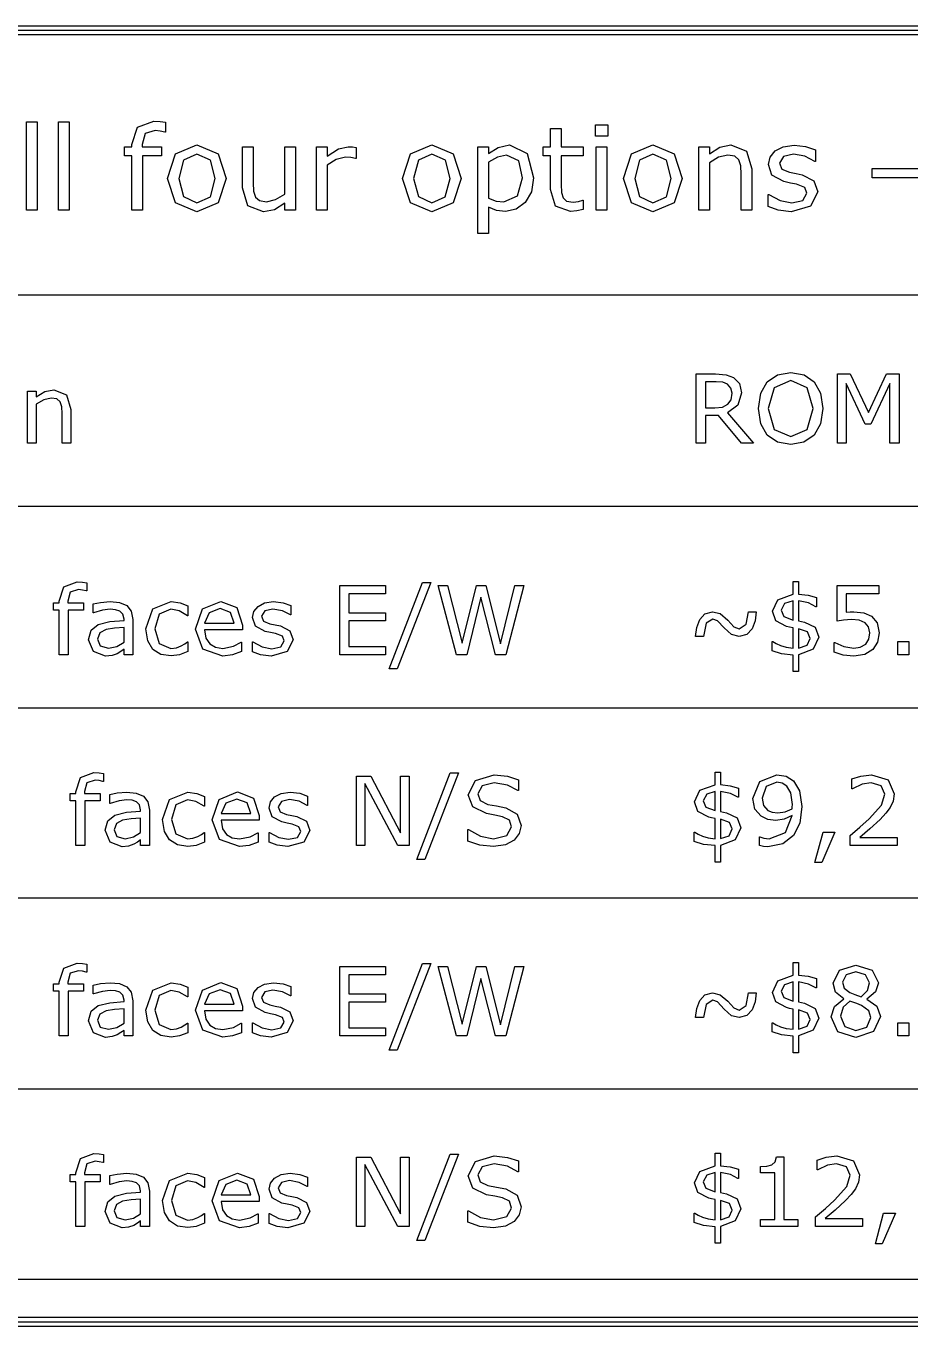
# Model space of a CAD drawing. Header units: inches. Extents: x -33163 to 19162, y -8858 to 30669.
# Drawn here: x 6238 to 7019, y 21411 to 22560 of the extents above; entities that cross this region are included whole.
import ezdxf

# ---------------------------------------------------------------- set-up
doc = ezdxf.new("R2010")
doc.units = ezdxf.units.IN
doc.layers.add('Layer 1', color=7, linetype='Continuous')
doc.layers.add('SOLID-2', color=253, linetype='Continuous')

# ---------------------------------------------------------------- blocks, each defined once
blk = doc.blocks.new('A$C0f725650')
at = {"layer": 'Layer 1', "color": 7}
for points in [[(22.25882, 67.310018), (22.25882, 67.098146), (192.650272, 67.098146), (192.650272, 67.310018), (22.25882, 67.310018)], [(22.25882, 67.204082), (192.650272, 67.204082)], [(84.861896, 62.706171), (84.594731, 62.706171), (84.594731, 64.917402), (84.861896, 64.917402), (84.861896, 62.706171)], [(85.660556, 62.706171), (85.393388, 62.706171), (85.393388, 64.917402), (85.660556, 64.917402), (85.660556, 62.706171)], [(88.066478, 64.658762), (88.05227, 64.658762), (87.93716, 64.684347), (87.812103, 64.698555), (87.56199, 64.621815), (87.48525, 64.347543), (87.48525, 64.293542), (87.967003, 64.293542), (87.967003, 64.069009), (87.493777, 64.069009), (87.493777, 62.706171), (87.226609, 62.706171), (87.226609, 64.069006), (87.046129, 64.069006), (87.046129, 64.293539), (87.226609, 64.293539), (87.226609, 64.34612), (87.367299, 64.779557), (87.773733, 64.931613), (87.934319, 64.923093), (88.066481, 64.903197), (88.066478, 64.658762)], [(98.512985, 62.720371), (98.348136, 62.687687), (98.190395, 62.674908), (97.82091, 62.805649), (97.694431, 63.224873), (97.694431, 64.069006), (97.513951, 64.069006), (97.513951, 64.293539), (97.694431, 64.293539), (97.694431, 64.749712), (97.961596, 64.749712), (97.961596, 64.293539), (98.512985, 64.293539), (98.512985, 64.069006), (97.961596, 64.069006), (97.961596, 63.345665), (97.967285, 63.149554), (98.007076, 63.018813), (98.09234, 62.934969), (98.26003, 62.909384), (98.396457, 62.927852), (98.498777, 62.960538), (98.512985, 62.960538), (98.512985, 62.720371)], [(99.122637, 64.559276), (98.821364, 64.559276), (98.821364, 64.83639), (99.122637, 64.83639), (99.122637, 64.559276)], [(89.588476, 63.499145), (89.389523, 62.886651), (88.85661, 62.662118), (88.320853, 62.886651), (88.123321, 63.499145), (88.320853, 64.111639), (88.85661, 64.337595), (89.389523, 64.111639), (89.588476, 63.499145), (89.588476, 63.499145)], [(95.461882, 63.499145), (95.262929, 62.886651), (94.730017, 62.662118), (94.19426, 62.886651), (93.996727, 63.499145), (94.19426, 64.111639), (94.730017, 64.337595), (95.262929, 64.111639), (95.461882, 63.499145), (95.461882, 63.499145)], [(97.272363, 63.519041), (97.216941, 63.165185), (97.06062, 62.895179), (96.838928, 62.731751), (96.57034, 62.674908), (96.345806, 62.701909), (96.142588, 62.785752), (96.142588, 62.120678), (95.875423, 62.120678), (95.875423, 64.293539), (96.142588, 64.293539), (96.142588, 64.12727), (96.381335, 64.276487), (96.665555, 64.337595), (97.11178, 64.120166), (97.272363, 63.519041), (97.272363, 63.519041)], [(100.987119, 63.499145), (100.788166, 62.886651), (100.255253, 62.662118), (99.719499, 62.886651), (99.521964, 63.499145), (99.719499, 64.111639), (100.255253, 64.337595), (100.788166, 64.111639), (100.987119, 63.499145), (100.987119, 63.499145)], [(102.727966, 62.706171), (102.460801, 62.706171), (102.460801, 63.609992), (102.448022, 63.814628), (102.401124, 63.965266), (102.298805, 64.053375), (102.125432, 64.083217), (101.896633, 64.029216), (101.667838, 63.891368), (101.667838, 62.706171), (101.40067, 62.706171), (101.40067, 64.293539), (101.667838, 64.293539), (101.667838, 64.117324), (101.926478, 64.279329), (102.20075, 64.337595), (102.592974, 64.182695), (102.727977, 63.736468), (102.727966, 62.706171)], [(89.312783, 63.499145), (89.191988, 63.956738), (88.85661, 64.107376), (88.518388, 63.956738), (88.399014, 63.499145), (88.519809, 63.045814), (88.85661, 62.892334), (89.190567, 63.044393), (89.312783, 63.499145), (89.312783, 63.499145)], [(91.317954, 62.706171), (91.050786, 62.706171), (91.050786, 62.882389), (90.792148, 62.718961), (90.519297, 62.662118), (90.129916, 62.814174), (89.990647, 63.263243), (89.990647, 64.293539), (90.257813, 64.293539), (90.257813, 63.389721), (90.26919, 63.18224), (90.317508, 63.035865), (90.416986, 62.944915), (90.594621, 62.916493), (90.820578, 62.970495), (91.050794, 63.108342), (91.050794, 64.293539), (91.317962, 64.293539), (91.317954, 62.706171)], [(92.834269, 64.002215), (92.820061, 64.002215), (92.70353, 64.022112), (92.571369, 64.029229), (92.332622, 63.973807), (92.110931, 63.833117), (92.110931, 62.706171), (91.843765, 62.706171), (91.843765, 64.293539), (92.110931, 64.293539), (92.110931, 64.059058), (92.390889, 64.239538), (92.639581, 64.293539), (92.740479, 64.28928), (92.834272, 64.2765), (92.834269, 64.002215)], [(95.186189, 63.499145), (95.065394, 63.956738), (94.730017, 64.107376), (94.391795, 63.956738), (94.27242, 63.499145), (94.393216, 63.045814), (94.730017, 62.892334), (95.063973, 63.044393), (95.186189, 63.499145), (95.186189, 63.499145)], [(96.99667, 63.511924), (96.898616, 63.941096), (96.59734, 64.083206), (96.365703, 64.033467), (96.142588, 63.902726), (96.142588, 63.003171), (96.337279, 62.933538), (96.523445, 62.91507), (96.871612, 63.065708), (96.99667, 63.511932), (96.99667, 63.511924)], [(99.105582, 62.706171), (98.838416, 62.706171), (98.838416, 64.293539), (99.105582, 64.293539), (99.105582, 62.706171)], [(100.711426, 63.499145), (100.590633, 63.956738), (100.255253, 64.107376), (99.917031, 63.956738), (99.79766, 63.499145), (99.918452, 63.045814), (100.255253, 62.892334), (100.589212, 63.044393), (100.711426, 63.499145), (100.711426, 63.499145)], [(104.376443, 63.163765), (104.195963, 62.80707), (103.705683, 62.667801), (103.381674, 62.709013), (103.135824, 62.801384), (103.135824, 63.101236), (103.150032, 63.101236), (103.431408, 62.94918), (103.728418, 62.893755), (104.004111, 62.950601), (104.103589, 63.12966), (104.049588, 63.27177), (103.842107, 63.354193), (103.69289, 63.384035), (103.526624, 63.420984), (103.229613, 63.582988), (103.142925, 63.847315), (103.182716, 64.032057), (103.306353, 64.186957), (103.508148, 64.292119), (103.783841, 64.331909), (104.070905, 64.296381), (104.313911, 64.212537), (104.313911, 63.926896), (104.299703, 63.926896), (104.051011, 64.053375), (103.763949, 64.105955), (103.516678, 64.04911), (103.415779, 63.882843), (103.476887, 63.735047), (103.670157, 63.654045), (103.835003, 63.619937), (103.988482, 63.588674), (104.275544, 63.442302), (104.376443, 63.163765), (104.376443, 63.163765)], [(108.211992, 63.519041), (105.736437, 63.519041), (105.736437, 63.746416), (108.211992, 63.746416), (108.211992, 63.519041)], [(22.25882, 60.589507), (192.650272, 60.589507), (192.650272, 55.297847), (22.25882, 55.297847), (22.25882, 60.589507)], [(102.769567, 56.885345), (102.470747, 56.885345), (101.891715, 57.573674), (101.567315, 57.573674), (101.567315, 56.885345), (101.337099, 56.885345), (101.337099, 58.616633), (101.821952, 58.616633), (102.083564, 58.595705), (102.271923, 58.523614), (102.418426, 58.373624), (102.471911, 58.145731), (102.37773, 57.831798), (102.118444, 57.642275), (102.769567, 56.885345)], [(104.283426, 58.417807), (104.445044, 58.132941), (104.502017, 57.750407), (104.44388, 57.366711), (104.283426, 57.085333), (104.029953, 56.908599), (103.697414, 56.849301), (103.364879, 56.909763), (103.111405, 57.085333), (102.949788, 57.367873), (102.893976, 57.750407), (102.949788, 58.129454), (103.11257, 58.417807), (103.36604, 58.592215), (103.697414, 58.652677), (104.031117, 58.591053), (104.283426, 58.417807), (104.283426, 58.417807)], [(106.408874, 56.885345), (106.178655, 56.885345), (106.178655, 58.377112), (105.697292, 57.36206), (105.560089, 57.36206), (105.082213, 58.377112), (105.082213, 56.885345), (104.867109, 56.885345), (104.867109, 58.616633), (105.181045, 58.616633), (105.642645, 57.652739), (106.089128, 58.616633), (106.408874, 58.616633), (106.408874, 56.885345)], [(85.705514, 56.885345), (85.486923, 56.885345), (85.486923, 57.624833), (85.476446, 57.792264), (85.438076, 57.915512), (85.354359, 57.987603), (85.212508, 58.012024), (85.025311, 57.967841), (84.838113, 57.855058), (84.838113, 56.885345), (84.619522, 56.885345), (84.619522, 58.184101), (84.838113, 58.184101), (84.838113, 58.039924), (85.049726, 58.172475), (85.274132, 58.220145), (85.595042, 58.09341), (85.705501, 57.728317), (85.705514, 56.885345)], [(102.231228, 58.129454), (102.204486, 58.260841), (102.118444, 58.358509), (101.999847, 58.405017), (101.838229, 58.418961), (101.567315, 58.418961), (101.567315, 57.765512), (101.79986, 57.765512), (101.990545, 57.784112), (102.128908, 57.856201), (102.205648, 57.967823), (102.231233, 58.129441), (102.231228, 58.129454)], [(104.262498, 57.750407), (104.111344, 58.270143), (103.698579, 58.453851), (103.283488, 58.270143), (103.133498, 57.750407), (103.286977, 57.228348), (103.698579, 57.048124), (104.109018, 57.228348), (104.262498, 57.750407), (104.262498, 57.750407)], [(86.101999, 53.191261), (86.090384, 53.191261), (85.996203, 53.212189), (85.893884, 53.223805), (85.689245, 53.161019), (85.626459, 52.936613), (85.626459, 52.89243), (86.020622, 52.89243), (86.020622, 52.708722), (85.633436, 52.708722), (85.633436, 51.593685), (85.414846, 51.593685), (85.414846, 52.708733), (85.267179, 52.708733), (85.267179, 52.892441), (85.414846, 52.892441), (85.414846, 52.935462), (85.529952, 53.290091), (85.862491, 53.414503), (85.993878, 53.407518), (86.10201, 53.391246), (86.101999, 53.191261)], [(93.565489, 51.593685), (92.424861, 51.593685), (92.424861, 53.324973), (93.565489, 53.324973), (93.565489, 53.120334), (92.65508, 53.120334), (92.65508, 52.645945), (93.565489, 52.645945), (93.565489, 52.441306), (92.65508, 52.441306), (92.65508, 51.798324), (93.565489, 51.798324), (93.565489, 51.593685)], [(94.697976, 53.402874), (93.864306, 51.240218), (93.663157, 51.240218), (94.493339, 53.402874), (94.697976, 53.402874)], [(97.026901, 53.324973), (96.57693, 51.593685), (96.317642, 51.593685), (95.953713, 53.030805), (95.59792, 51.593685), (95.344447, 51.593685), (94.886338, 53.324973), (95.122369, 53.324973), (95.486298, 51.885528), (95.844416, 53.324973), (96.078123, 53.324973), (96.439728, 51.871574), (96.801334, 53.324973), (97.026901, 53.324973)], [(104.402023, 52.035517), (104.261333, 51.735536), (103.892753, 51.594847), (103.892753, 51.173943), (103.755551, 51.173943), (103.755551, 51.589034), (103.467198, 51.618103), (103.233492, 51.692517), (103.233492, 51.922734), (103.252092, 51.922734), (103.331158, 51.875064), (103.441616, 51.825065), (103.582305, 51.783208), (103.755549, 51.761116), (103.755549, 52.264572), (103.669509, 52.282008), (103.596256, 52.300608), (103.32418, 52.443621), (103.241628, 52.680817), (103.376502, 52.971496), (103.755549, 53.109859), (103.755549, 53.426118), (103.892751, 53.426118), (103.892751, 53.112185), (104.133431, 53.084279), (104.340396, 53.024981), (104.340396, 52.797088), (104.324124, 52.797088), (104.141578, 52.891269), (103.892756, 52.94359), (103.892756, 52.442459), (103.968332, 52.426187), (104.039258, 52.41108), (104.306683, 52.28318), (104.402025, 52.03552), (104.402023, 52.035517)], [(105.912395, 52.14365), (105.86821, 51.912269), (105.747287, 51.726236), (105.547299, 51.600662), (105.279875, 51.557641), (105.006637, 51.587872), (104.784557, 51.658796), (104.784557, 51.904131), (104.800829, 51.904131), (105.024071, 51.80065), (105.275218, 51.75879), (105.43451, 51.782047), (105.572874, 51.863438), (105.649614, 51.983199), (105.676358, 52.144817), (105.644962, 52.29597), (105.560084, 52.3948), (105.41242, 52.456424), (105.21941, 52.475024), (105.021748, 52.461081), (104.858966, 52.433175), (104.858966, 53.324981), (105.900761, 53.324981), (105.900761, 53.121504), (105.083372, 53.121504), (105.083372, 52.661068), (105.185689, 52.668053), (105.276382, 52.670435), (105.522878, 52.646014), (105.717053, 52.562297), (105.86123, 52.397192), (105.91239, 52.143719), (105.912395, 52.14365)], [(87.249604, 51.593685), (87.032175, 51.593685), (87.032175, 51.732049), (86.95311, 51.676238), (86.857768, 51.620426), (86.732194, 51.576244), (86.565925, 51.557644), (86.268269, 51.673915), (86.146185, 51.970409), (86.20897, 52.208766), (86.390355, 52.352943), (86.675221, 52.42387), (87.032175, 52.451773), (87.032175, 52.485494), (87.005431, 52.608742), (86.931017, 52.685479), (86.819398, 52.721526), (86.68336, 52.730839), (86.491511, 52.707582), (86.27292, 52.642471), (86.261305, 52.642471), (86.261305, 52.864549), (86.446177, 52.902918), (86.684534, 52.923847), (86.922892, 52.90059), (87.099625, 52.82385), (87.211248, 52.685487), (87.249618, 52.475035), (87.249604, 51.593685)], [(88.630913, 51.675076), (88.422787, 51.593685), (88.21466, 51.564618), (87.956536, 51.605313), (87.755387, 51.730885), (87.623997, 51.942501), (87.577489, 52.241318), (87.751897, 52.741287), (88.21466, 52.922672), (88.433251, 52.891279), (88.630913, 52.81454), (88.630913, 52.571531), (88.619271, 52.571531), (88.412309, 52.691292), (88.205344, 52.733149), (87.911176, 52.607575), (87.804207, 52.241318), (87.90885, 51.879712), (88.205344, 51.754141), (88.340221, 51.771577), (88.463469, 51.816924), (88.552998, 51.868084), (88.619271, 51.915757), (88.630913, 51.915757), (88.630913, 51.675076)], [(89.99827, 52.22039), (89.041352, 52.22039), (89.077397, 52.011102), (89.176226, 51.865761), (89.319241, 51.782044), (89.502952, 51.754141), (89.769212, 51.806463), (89.961062, 51.911108), (89.972677, 51.911108), (89.972677, 51.67275), (89.747109, 51.594847), (89.505264, 51.563454), (89.000644, 51.737862), (88.819259, 52.235505), (88.992505, 52.741287), (89.450615, 52.928485), (89.855242, 52.775006), (89.998257, 52.338986), (89.99827, 52.22039)], [(89.785492, 52.38782), (89.698288, 52.654083), (89.439002, 52.748264), (89.158788, 52.644783), (89.041352, 52.38782), (89.785492, 52.38782)], [(91.257492, 51.968081), (91.109828, 51.676238), (90.708691, 51.562292), (90.443589, 51.596011), (90.24244, 51.671586), (90.24244, 51.916921), (90.254055, 51.916921), (90.484274, 51.792509), (90.727283, 51.747164), (90.952851, 51.793673), (91.034239, 51.940175), (90.990057, 52.056446), (90.8203, 52.123886), (90.698216, 52.148307), (90.562178, 52.178538), (90.319169, 52.311089), (90.248243, 52.527353), (90.280799, 52.678507), (90.381955, 52.805242), (90.547063, 52.891285), (90.77263, 52.923839), (91.007498, 52.894772), (91.206324, 52.826171), (91.206324, 52.592465), (91.194709, 52.592465), (90.991234, 52.695948), (90.756364, 52.738967), (90.55405, 52.692459), (90.471498, 52.556421), (90.521496, 52.435498), (90.679624, 52.369223), (90.8145, 52.341317), (90.940074, 52.315732), (91.174942, 52.195974), (91.257494, 51.968081), (91.257492, 51.968081)], [(102.835842, 52.671525), (102.809098, 52.444796), (102.733523, 52.245969), (102.604462, 52.10528), (102.412613, 52.05412), (102.218438, 52.099467), (102.035891, 52.264572), (101.863809, 52.447121), (101.752187, 52.484327), (101.584756, 52.382007), (101.516155, 52.052959), (101.321983, 52.052959), (101.347568, 52.278526), (101.423144, 52.478514), (101.553369, 52.616878), (101.745218, 52.670363), (101.938229, 52.625016), (102.123101, 52.459911), (102.275416, 52.292478), (102.405641, 52.240157), (102.58121, 52.357592), (102.641673, 52.671525), (102.835842, 52.671525)], [(103.755551, 52.462234), (103.755551, 52.942439), (103.546264, 52.873838), (103.461383, 52.711056), (103.524171, 52.551764), (103.755551, 52.462234), (103.755551, 52.462234)], [(87.032175, 51.913434), (87.032175, 52.275039), (86.796143, 52.257603), (86.582202, 52.223885), (86.429887, 52.140168), (86.37175, 51.985527), (86.439189, 51.816932), (86.64499, 51.761121), (86.855442, 51.805304), (87.032175, 51.913439), (87.032175, 51.913434)], [(104.182268, 52.005286), (104.11367, 52.164578), (103.892753, 52.244808), (103.892753, 51.763441), (104.106693, 51.834368), (104.182268, 52.005286), (104.182268, 52.005286)], [(106.653045, 51.593685), (106.375156, 51.593685), (106.375156, 51.925059), (106.653045, 51.925059), (106.653045, 51.593685)], [(22.25882, 50.27077), (192.650272, 50.27077), (192.650272, 45.508276), (22.25882, 45.508276), (22.25882, 50.27077)], [(86.518255, 48.428767), (86.506639, 48.428767), (86.412458, 48.449695), (86.310139, 48.461311), (86.105502, 48.398525), (86.042714, 48.174119), (86.042714, 48.129936), (86.436877, 48.129936), (86.436877, 47.946228), (86.049691, 47.946228), (86.049691, 46.831191), (85.831101, 46.831191), (85.831101, 47.946239), (85.683434, 47.946239), (85.683434, 48.129947), (85.831101, 48.129947), (85.831101, 48.172968), (85.94621, 48.527597), (86.278746, 48.652009), (86.410133, 48.645024), (86.518268, 48.628752), (86.518255, 48.428767)], [(94.161962, 46.831191), (93.877096, 46.831191), (93.056217, 48.379933), (93.056217, 46.831191), (92.841116, 46.831191), (92.841116, 48.562479), (93.19807, 48.562479), (93.946862, 47.148614), (93.946862, 48.562479), (94.161962, 48.562479), (94.161962, 46.831191)], [(95.389794, 48.64038), (94.556125, 46.477724), (94.354976, 46.477724), (95.185155, 48.64038), (95.389794, 48.64038)], [(96.96179, 47.325347), (96.914118, 47.12536), (96.782731, 46.957926), (96.565302, 46.841655), (96.267646, 46.799798), (95.930459, 46.834678), (95.626987, 46.938162), (95.626987, 47.226515), (95.643259, 47.226515), (95.946728, 47.05792), (96.269964, 46.998622), (96.6025, 47.078851), (96.72226, 47.29279), (96.665288, 47.462547), (96.494367, 47.547425), (96.304844, 47.585795), (96.089743, 47.624165), (95.747902, 47.790434), (95.637444, 48.098554), (95.821154, 48.454347), (96.287405, 48.593872), (96.622267, 48.558989), (96.892017, 48.47295), (96.892017, 48.200874), (96.875745, 48.200874), (96.615295, 48.339237), (96.286246, 48.395046), (95.98859, 48.318309), (95.876971, 48.120647), (95.932779, 47.950888), (96.12928, 47.856709), (96.340896, 47.817175), (96.573438, 47.769506), (96.864117, 47.614862), (96.961787, 47.325347), (96.96179, 47.325347)], [(102.453308, 47.273023), (102.312619, 46.973042), (101.944036, 46.832353), (101.944036, 46.411449), (101.806837, 46.411449), (101.806837, 46.82654), (101.518481, 46.855609), (101.284775, 46.930023), (101.284775, 47.16024), (101.303375, 47.16024), (101.38244, 47.11257), (101.492898, 47.062571), (101.633588, 47.020714), (101.806834, 46.998622), (101.806834, 47.502078), (101.720792, 47.519514), (101.647542, 47.538114), (101.375466, 47.681127), (101.292911, 47.918323), (101.427787, 48.209002), (101.806834, 48.347365), (101.806834, 48.663624), (101.944034, 48.663624), (101.944034, 48.349691), (102.184717, 48.321785), (102.391682, 48.262487), (102.391682, 48.034594), (102.37541, 48.034594), (102.192863, 48.128775), (101.944041, 48.181096), (101.944041, 47.679965), (102.01962, 47.663693), (102.090544, 47.648586), (102.357968, 47.520686), (102.453313, 47.273026), (102.453308, 47.273023)], [(103.975306, 47.800898), (103.922982, 47.389297), (103.76718, 47.0742), (103.502078, 46.869561), (103.127683, 46.797473), (103.013737, 46.804458), (102.918395, 46.824222), (102.918395, 47.046302), (102.93001, 47.046302), (103.025355, 47.012584), (103.162555, 46.997476), (103.564856, 47.150955), (103.734612, 47.576508), (103.531137, 47.483491), (103.323011, 47.455586), (103.128836, 47.476514), (102.95559, 47.557905), (102.800949, 47.738126), (102.749789, 47.999738), (102.924197, 48.431109), (103.349752, 48.597375), (103.582297, 48.557844), (103.769495, 48.441573), (103.92181, 48.192751), (103.975295, 47.800914), (103.975306, 47.800898)], [(106.357715, 46.831191), (105.185694, 46.831191), (105.185694, 47.0742), (105.429867, 47.283488), (105.658922, 47.491614), (105.964716, 47.834617), (106.047269, 48.11018), (105.957739, 48.320632), (105.710081, 48.397372), (105.481027, 48.360166), (105.240343, 48.246218), (105.228728, 48.246218), (105.228728, 48.490391), (105.448483, 48.564805), (105.715908, 48.598523), (106.133324, 48.46946), (106.284478, 48.121808), (106.258893, 47.936936), (106.18564, 47.775318), (106.078669, 47.633468), (105.931006, 47.478824), (105.674045, 47.241631), (105.426385, 47.030015), (106.357722, 47.030015), (106.357715, 46.831191)], [(87.665857, 46.831191), (87.448428, 46.831191), (87.448428, 46.969555), (87.369363, 46.913744), (87.27402, 46.857932), (87.148446, 46.81375), (86.982177, 46.79515), (86.684521, 46.911421), (86.562437, 47.207915), (86.625223, 47.446272), (86.806608, 47.590449), (87.091474, 47.661376), (87.448428, 47.689279), (87.448428, 47.723), (87.421686, 47.846248), (87.347273, 47.922985), (87.23565, 47.959032), (87.099612, 47.968345), (86.907763, 47.945088), (86.689173, 47.879977), (86.677557, 47.879977), (86.677557, 48.102055), (86.862429, 48.140424), (87.100787, 48.161353), (87.339142, 48.138096), (87.515875, 48.061356), (87.627498, 47.922993), (87.665867, 47.712541), (87.665857, 46.831191)], [(89.047165, 46.912582), (88.839039, 46.831191), (88.630913, 46.802124), (88.372788, 46.842819), (88.171639, 46.968391), (88.040252, 47.180007), (87.993744, 47.478824), (88.168152, 47.978793), (88.630913, 48.160178), (88.849503, 48.128785), (89.047165, 48.052046), (89.047165, 47.809037), (89.03555, 47.809037), (88.828585, 47.928798), (88.621621, 47.970655), (88.327455, 47.845081), (88.220484, 47.478824), (88.325129, 47.117218), (88.621621, 46.991647), (88.756497, 47.009083), (88.879745, 47.05443), (88.969275, 47.10559), (89.03555, 47.153263), (89.047165, 47.153263), (89.047165, 46.912582)], [(90.414522, 47.457896), (89.457605, 47.457896), (89.493649, 47.248608), (89.592482, 47.103267), (89.735494, 47.01955), (89.919204, 46.991647), (90.185468, 47.043969), (90.377314, 47.148614), (90.388943, 47.148614), (90.388943, 46.910256), (90.163375, 46.832353), (89.92153, 46.80096), (89.41691, 46.975368), (89.235525, 47.473011), (89.408771, 47.978793), (89.866883, 48.165991), (90.271507, 48.012512), (90.414522, 47.576492), (90.414522, 47.457896)], [(91.673747, 47.205587), (91.526081, 46.913744), (91.124944, 46.799798), (90.859845, 46.833517), (90.658693, 46.909092), (90.658693, 47.154427), (90.670334, 47.154427), (90.900551, 47.030015), (91.14356, 46.98467), (91.369127, 47.031179), (91.450518, 47.177681), (91.406333, 47.293952), (91.236576, 47.361392), (91.114493, 47.385813), (90.978455, 47.416044), (90.735446, 47.548595), (90.664519, 47.764859), (90.697076, 47.916013), (90.798231, 48.042748), (90.963339, 48.128791), (91.188907, 48.161345), (91.423774, 48.132278), (91.6226, 48.063677), (91.6226, 47.829971), (91.610985, 47.829971), (91.40751, 47.933454), (91.17264, 47.976473), (90.970329, 47.929965), (90.887774, 47.793927), (90.937772, 47.673004), (91.0959, 47.606729), (91.230777, 47.578823), (91.356351, 47.553238), (91.591221, 47.43348), (91.673773, 47.205587), (91.673747, 47.205587)], [(101.806837, 47.69974), (101.806837, 48.179945), (101.597546, 48.111344), (101.512668, 47.948562), (101.575456, 47.78927), (101.806837, 47.69974), (101.806837, 47.69974)], [(103.740436, 47.850894), (103.70323, 48.140411), (103.60091, 48.310168), (103.483475, 48.384582), (103.347437, 48.407838), (103.082338, 48.303196), (102.985832, 48.009027), (103.017225, 47.828806), (103.123034, 47.70672), (103.238141, 47.657886), (103.377669, 47.646271), (103.561376, 47.670692), (103.735784, 47.741618), (103.738166, 47.789288), (103.740547, 47.850912), (103.740436, 47.850894)], [(90.201745, 47.625326), (90.114541, 47.891589), (89.855255, 47.98577), (89.57504, 47.882289), (89.457605, 47.625326), (90.201745, 47.625326)], [(87.448428, 47.15094), (87.448428, 47.512545), (87.212396, 47.495109), (86.998457, 47.461391), (86.846139, 47.377674), (86.788005, 47.223033), (86.855442, 47.054438), (87.061242, 46.998627), (87.271694, 47.04281), (87.448428, 47.150945), (87.448428, 47.15094)], [(102.233553, 47.242792), (102.164952, 47.402084), (101.944036, 47.482314), (101.944036, 47.000947), (102.157978, 47.071874), (102.233553, 47.242792), (102.233553, 47.242792)], [(104.800834, 47.162565), (104.47295, 46.400984), (104.303193, 46.400984), (104.505504, 47.162565), (104.800834, 47.162565)], [(86.101999, 43.666273), (86.090384, 43.666273), (85.996203, 43.687201), (85.893884, 43.698817), (85.689245, 43.636031), (85.626459, 43.411625), (85.626459, 43.367442), (86.020622, 43.367442), (86.020622, 43.183734), (85.633436, 43.183734), (85.633436, 42.068697), (85.414846, 42.068697), (85.414846, 43.183745), (85.267179, 43.183745), (85.267179, 43.367453), (85.414846, 43.367453), (85.414846, 43.410474), (85.529952, 43.765103), (85.862491, 43.889515), (85.993878, 43.88253), (86.10201, 43.866258), (86.101999, 43.666273)], [(94.697976, 43.877886), (93.864306, 41.71523), (93.663157, 41.71523), (94.493339, 43.877886), (94.697976, 43.877886)], [(104.402023, 42.510529), (104.261333, 42.210548), (103.892753, 42.069859), (103.892753, 41.648955), (103.755551, 41.648955), (103.755551, 42.064046), (103.467198, 42.093115), (103.233492, 42.167529), (103.233492, 42.397746), (103.252092, 42.397746), (103.331158, 42.350076), (103.441616, 42.300077), (103.582305, 42.25822), (103.755549, 42.236128), (103.755549, 42.739584), (103.669509, 42.75702), (103.596256, 42.77562), (103.32418, 42.918633), (103.241628, 43.155829), (103.376502, 43.446508), (103.755549, 43.584871), (103.755549, 43.90113), (103.892751, 43.90113), (103.892751, 43.587197), (104.133431, 43.559291), (104.340396, 43.499993), (104.340396, 43.2721), (104.324124, 43.2721), (104.141578, 43.366281), (103.892756, 43.418602), (103.892756, 42.917471), (103.968332, 42.901199), (104.039258, 42.886092), (104.306683, 42.758192), (104.402025, 42.510532), (104.402023, 42.510529)], [(93.565489, 42.068697), (92.424861, 42.068697), (92.424861, 43.799985), (93.565489, 43.799985), (93.565489, 43.595346), (92.65508, 43.595346), (92.65508, 43.120957), (93.565489, 43.120957), (93.565489, 42.916318), (92.65508, 42.916318), (92.65508, 42.273336), (93.565489, 42.273336), (93.565489, 42.068697)], [(97.026901, 43.799985), (96.57693, 42.068697), (96.317642, 42.068697), (95.953713, 43.505817), (95.59792, 42.068697), (95.344447, 42.068697), (94.886338, 43.799985), (95.122369, 43.799985), (95.486298, 42.36054), (95.844416, 43.799985), (96.078123, 43.799985), (96.439728, 42.346586), (96.801334, 43.799985), (97.026901, 43.799985)], [(105.939136, 42.551225), (105.763567, 42.177994), (105.324058, 42.029166), (104.875248, 42.174504), (104.708981, 42.546574), (104.792695, 42.807024), (105.028727, 42.993057), (105.028727, 43.000042), (104.821765, 43.162822), (104.75549, 43.383738), (104.915944, 43.709299), (105.324058, 43.839525), (105.737987, 43.715115), (105.892628, 43.398854), (105.819375, 43.167473), (105.604275, 42.99074), (105.604275, 42.983755), (105.853097, 42.811673), (105.939136, 42.551222), (105.939136, 42.551225)], [(105.663573, 43.39652), (105.567066, 43.594185), (105.322896, 43.668599), (105.082213, 43.598833), (104.989196, 43.410474), (105.035704, 43.265133), (105.178719, 43.157001), (105.301968, 43.102354), (105.460096, 43.046543), (105.619388, 43.205835), (105.663573, 43.39652), (105.663573, 43.39652)], [(87.249604, 42.068697), (87.032175, 42.068697), (87.032175, 42.207061), (86.95311, 42.15125), (86.857768, 42.095438), (86.732194, 42.051256), (86.565925, 42.032656), (86.268269, 42.148927), (86.146185, 42.445421), (86.20897, 42.683778), (86.390355, 42.827955), (86.675221, 42.898882), (87.032175, 42.926785), (87.032175, 42.960506), (87.005431, 43.083754), (86.931017, 43.160491), (86.819398, 43.196538), (86.68336, 43.205851), (86.491511, 43.182594), (86.27292, 43.117483), (86.261305, 43.117483), (86.261305, 43.339561), (86.446177, 43.37793), (86.684534, 43.398859), (86.922892, 43.375602), (87.099625, 43.298862), (87.211248, 43.160499), (87.249618, 42.950047), (87.249604, 42.068697)], [(88.630913, 42.150088), (88.422787, 42.068697), (88.21466, 42.03963), (87.956536, 42.080325), (87.755387, 42.205897), (87.623997, 42.417513), (87.577489, 42.71633), (87.751897, 43.216299), (88.21466, 43.397684), (88.433251, 43.366291), (88.630913, 43.289552), (88.630913, 43.046543), (88.619271, 43.046543), (88.412309, 43.166304), (88.205344, 43.208161), (87.911176, 43.082587), (87.804207, 42.71633), (87.90885, 42.354724), (88.205344, 42.229153), (88.340221, 42.246589), (88.463469, 42.291936), (88.552998, 42.343096), (88.619271, 42.390769), (88.630913, 42.390769), (88.630913, 42.150088)], [(89.99827, 42.695402), (89.041352, 42.695402), (89.077397, 42.486114), (89.176226, 42.340773), (89.319241, 42.257056), (89.502952, 42.229153), (89.769212, 42.281475), (89.961062, 42.38612), (89.972677, 42.38612), (89.972677, 42.147762), (89.747109, 42.069859), (89.505264, 42.038466), (89.000644, 42.212874), (88.819259, 42.710517), (88.992505, 43.216299), (89.450615, 43.403497), (89.855242, 43.250018), (89.998257, 42.813998), (89.99827, 42.695402)], [(89.785492, 42.862832), (89.698288, 43.129095), (89.439002, 43.223276), (89.158788, 43.119795), (89.041352, 42.862832), (89.785492, 42.862832)], [(91.257492, 42.443093), (91.109828, 42.15125), (90.708691, 42.037304), (90.443589, 42.071023), (90.24244, 42.146598), (90.24244, 42.391933), (90.254055, 42.391933), (90.484274, 42.267521), (90.727283, 42.222176), (90.952851, 42.268685), (91.034239, 42.415187), (90.990057, 42.531458), (90.8203, 42.598898), (90.698216, 42.623319), (90.562178, 42.65355), (90.319169, 42.786101), (90.248243, 43.002365), (90.280799, 43.153519), (90.381955, 43.280254), (90.547063, 43.366297), (90.77263, 43.398851), (91.007498, 43.369784), (91.206324, 43.301183), (91.206324, 43.067477), (91.194709, 43.067477), (90.991234, 43.17096), (90.756364, 43.213979), (90.55405, 43.167471), (90.471498, 43.031433), (90.521496, 42.91051), (90.679624, 42.844235), (90.8145, 42.816329), (90.940074, 42.790744), (91.174942, 42.670986), (91.257494, 42.443093), (91.257492, 42.443093)], [(103.755551, 42.937246), (103.755551, 43.417451), (103.546264, 43.34885), (103.461383, 43.186068), (103.524171, 43.026776), (103.755551, 42.937246), (103.755551, 42.937246)], [(102.835842, 43.146537), (102.809098, 42.919808), (102.733523, 42.720981), (102.604462, 42.580292), (102.412613, 42.529132), (102.218438, 42.574479), (102.035891, 42.739584), (101.863809, 42.922133), (101.752187, 42.959339), (101.584756, 42.857019), (101.516155, 42.527971), (101.321983, 42.527971), (101.347568, 42.753538), (101.423144, 42.953526), (101.553369, 43.09189), (101.745218, 43.145375), (101.938229, 43.100028), (102.123101, 42.934923), (102.275416, 42.76749), (102.405641, 42.715169), (102.58121, 42.832604), (102.641673, 43.146537), (102.835842, 43.146537)], [(105.699617, 42.529132), (105.651945, 42.700053), (105.468237, 42.830278), (105.348476, 42.877948), (105.17523, 42.939572), (105.006637, 42.784931), (104.943849, 42.564015), (105.051982, 42.304729), (105.326383, 42.202409), (105.597298, 42.289613), (105.699617, 42.529132), (105.699617, 42.529132)], [(87.032175, 42.388446), (87.032175, 42.750051), (86.796143, 42.732615), (86.582202, 42.698897), (86.429887, 42.61518), (86.37175, 42.460539), (86.439189, 42.291944), (86.64499, 42.236133), (86.855442, 42.280316), (87.032175, 42.388451), (87.032175, 42.388446)], [(104.182268, 42.480298), (104.11367, 42.63959), (103.892753, 42.71982), (103.892753, 42.238453), (104.106693, 42.30938), (104.182268, 42.480298), (104.182268, 42.480298)], [(106.653045, 42.068697), (106.375156, 42.068697), (106.375156, 42.400071), (106.653045, 42.400071), (106.653045, 42.068697)], [(22.25882, 40.745782), (192.650272, 40.745782), (192.650272, 35.983288), (22.25882, 35.983288), (22.25882, 40.745782)], [(86.518255, 38.903779), (86.506639, 38.903779), (86.412458, 38.924707), (86.310139, 38.936323), (86.105502, 38.873537), (86.042714, 38.649131), (86.042714, 38.604948), (86.436877, 38.604948), (86.436877, 38.42124), (86.049691, 38.42124), (86.049691, 37.306203), (85.831101, 37.306203), (85.831101, 38.421251), (85.683434, 38.421251), (85.683434, 38.604959), (85.831101, 38.604959), (85.831101, 38.64798), (85.94621, 39.002609), (86.278746, 39.127021), (86.410133, 39.120036), (86.518268, 39.103764), (86.518255, 38.903779)], [(94.161962, 37.306203), (93.877096, 37.306203), (93.056217, 38.854945), (93.056217, 37.306203), (92.841116, 37.306203), (92.841116, 39.037491), (93.19807, 39.037491), (93.946862, 37.623626), (93.946862, 39.037491), (94.161962, 39.037491), (94.161962, 37.306203)], [(95.389794, 39.115392), (94.556125, 36.952736), (94.354976, 36.952736), (95.185155, 39.115392), (95.389794, 39.115392)], [(96.96179, 37.800359), (96.914118, 37.600372), (96.782731, 37.432938), (96.565302, 37.316667), (96.267646, 37.27481), (95.930459, 37.30969), (95.626987, 37.413174), (95.626987, 37.701527), (95.643259, 37.701527), (95.946728, 37.532932), (96.269964, 37.473634), (96.6025, 37.553863), (96.72226, 37.767802), (96.665288, 37.937559), (96.494367, 38.022437), (96.304844, 38.060807), (96.089743, 38.099177), (95.747902, 38.265446), (95.637444, 38.573566), (95.821154, 38.929359), (96.287405, 39.068884), (96.622267, 39.034001), (96.892017, 38.947962), (96.892017, 38.675886), (96.875745, 38.675886), (96.615295, 38.814249), (96.286246, 38.870058), (95.98859, 38.793321), (95.876971, 38.595659), (95.932779, 38.4259), (96.12928, 38.331721), (96.340896, 38.292187), (96.573438, 38.244518), (96.864117, 38.089874), (96.961787, 37.800359), (96.96179, 37.800359)], [(102.453308, 37.748035), (102.312619, 37.448054), (101.944036, 37.307365), (101.944036, 36.886461), (101.806837, 36.886461), (101.806837, 37.301552), (101.518481, 37.330621), (101.284775, 37.405035), (101.284775, 37.635252), (101.303375, 37.635252), (101.38244, 37.587582), (101.492898, 37.537583), (101.633588, 37.495726), (101.806834, 37.473634), (101.806834, 37.97709), (101.720792, 37.994526), (101.647542, 38.013126), (101.375466, 38.156139), (101.292911, 38.393335), (101.427787, 38.684014), (101.806834, 38.822377), (101.806834, 39.138636), (101.944034, 39.138636), (101.944034, 38.824703), (102.184717, 38.796797), (102.391682, 38.737499), (102.391682, 38.509606), (102.37541, 38.509606), (102.192863, 38.603787), (101.944041, 38.656108), (101.944041, 38.154977), (102.01962, 38.138705), (102.090544, 38.123598), (102.357968, 37.995698), (102.453313, 37.748038), (102.453308, 37.748035)], [(103.878799, 37.306203), (102.941649, 37.306203), (102.941649, 37.482937), (103.30209, 37.482937), (103.30209, 38.643329), (102.941649, 38.643329), (102.941649, 38.801459), (103.098616, 38.813075), (103.225351, 38.849119), (103.309067, 38.922371), (103.345112, 39.043294), (103.525332, 39.043294), (103.525332, 37.482926), (103.878799, 37.482926), (103.878799, 37.306203)], [(105.491491, 37.306203), (104.31947, 37.306203), (104.31947, 37.549212), (104.563641, 37.7585), (104.792695, 37.966626), (105.09849, 38.309629), (105.181045, 38.585192), (105.091516, 38.795644), (104.843855, 38.872384), (104.6148, 38.835178), (104.374117, 38.72123), (104.362502, 38.72123), (104.362502, 38.965403), (104.582254, 39.039817), (104.849681, 39.073535), (105.267095, 38.944472), (105.418249, 38.59682), (105.392664, 38.411948), (105.319414, 38.25033), (105.212443, 38.10848), (105.064777, 37.953836), (104.807816, 37.716643), (104.560159, 37.505027), (105.491496, 37.505027), (105.491491, 37.306203)], [(87.665857, 37.306203), (87.448428, 37.306203), (87.448428, 37.444567), (87.369363, 37.388756), (87.27402, 37.332944), (87.148446, 37.288762), (86.982177, 37.270162), (86.684521, 37.386433), (86.562437, 37.682927), (86.625223, 37.921284), (86.806608, 38.065461), (87.091474, 38.136388), (87.448428, 38.164291), (87.448428, 38.198012), (87.421686, 38.32126), (87.347273, 38.397997), (87.23565, 38.434044), (87.099612, 38.443357), (86.907763, 38.4201), (86.689173, 38.354989), (86.677557, 38.354989), (86.677557, 38.577067), (86.862429, 38.615436), (87.100787, 38.636365), (87.339142, 38.613108), (87.515875, 38.536368), (87.627498, 38.398005), (87.665867, 38.187553), (87.665857, 37.306203)], [(89.047165, 37.387594), (88.839039, 37.306203), (88.630913, 37.277136), (88.372788, 37.317831), (88.171639, 37.443403), (88.040252, 37.655019), (87.993744, 37.953836), (88.168152, 38.453805), (88.630913, 38.63519), (88.849503, 38.603797), (89.047165, 38.527058), (89.047165, 38.284049), (89.03555, 38.284049), (88.828585, 38.40381), (88.621621, 38.445667), (88.327455, 38.320093), (88.220484, 37.953836), (88.325129, 37.59223), (88.621621, 37.466659), (88.756497, 37.484095), (88.879745, 37.529442), (88.969275, 37.580602), (89.03555, 37.628275), (89.047165, 37.628275), (89.047165, 37.387594)], [(90.414522, 37.932908), (89.457605, 37.932908), (89.493649, 37.72362), (89.592482, 37.578279), (89.735494, 37.494562), (89.919204, 37.466659), (90.185468, 37.518981), (90.377314, 37.623626), (90.388943, 37.623626), (90.388943, 37.385268), (90.163375, 37.307365), (89.92153, 37.275972), (89.41691, 37.45038), (89.235525, 37.948023), (89.408771, 38.453805), (89.866883, 38.641003), (90.271507, 38.487524), (90.414522, 38.051504), (90.414522, 37.932908)], [(90.201745, 38.100338), (90.114541, 38.366601), (89.855255, 38.460782), (89.57504, 38.357301), (89.457605, 38.100338), (90.201745, 38.100338)], [(91.673747, 37.680599), (91.526081, 37.388756), (91.124944, 37.27481), (90.859845, 37.308529), (90.658693, 37.384104), (90.658693, 37.629439), (90.670334, 37.629439), (90.900551, 37.505027), (91.14356, 37.459682), (91.369127, 37.506191), (91.450518, 37.652693), (91.406333, 37.768964), (91.236576, 37.836404), (91.114493, 37.860825), (90.978455, 37.891056), (90.735446, 38.023607), (90.664519, 38.239871), (90.697076, 38.391025), (90.798231, 38.51776), (90.963339, 38.603803), (91.188907, 38.636357), (91.423774, 38.60729), (91.6226, 38.538689), (91.6226, 38.304983), (91.610985, 38.304983), (91.40751, 38.408466), (91.17264, 38.451485), (90.970329, 38.404977), (90.887774, 38.268939), (90.937772, 38.148016), (91.0959, 38.081741), (91.230777, 38.053835), (91.356351, 38.02825), (91.591221, 37.908492), (91.673773, 37.680599), (91.673747, 37.680599)], [(101.806837, 38.174752), (101.806837, 38.654957), (101.597546, 38.586356), (101.512668, 38.423574), (101.575456, 38.264282), (101.806837, 38.174752), (101.806837, 38.174752)], [(87.448428, 37.625952), (87.448428, 37.987557), (87.212396, 37.970121), (86.998457, 37.936403), (86.846139, 37.852686), (86.788005, 37.698045), (86.855442, 37.52945), (87.061242, 37.473639), (87.271694, 37.517822), (87.448428, 37.625957), (87.448428, 37.625952)], [(102.233553, 37.717804), (102.164952, 37.877096), (101.944036, 37.957326), (101.944036, 37.475959), (102.157978, 37.546886), (102.233553, 37.717804), (102.233553, 37.717804)], [(106.314693, 37.637577), (105.986809, 36.875996), (105.817052, 36.875996), (106.019363, 37.637577), (106.314693, 37.637577)], [(22.25882, 35.030892), (22.25882, 34.81902), (192.650272, 34.81902), (192.650272, 35.030892), (22.25882, 35.030892)], [(22.25882, 34.924956), (192.650272, 34.924956)]]:
    blk.add_lwpolyline(points, dxfattribs=at)

msp = doc.modelspace()

# ---------------------------------------------------------------- block references
at = {"layer": 'SOLID-2', "xscale": 35.3548193792485, "yscale": 35.3548193792485, "zscale": 35.3548193792485}
msp.add_blockref('A$C0f725650', (3247.20147, 20180.01122), dxfattribs=at)

doc.saveas('drawing.dxf')
